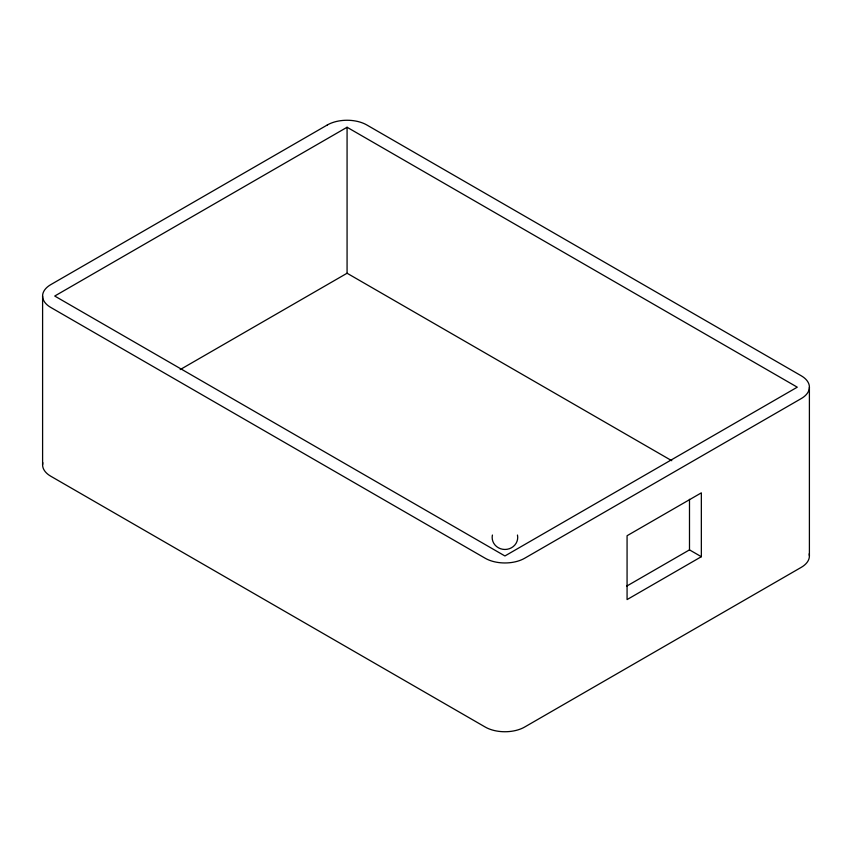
<?xml version="1.0" encoding="UTF-8"?>
<svg xmlns="http://www.w3.org/2000/svg" width="852" height="852" viewBox="0 0 852 852"><rect width="100%" height="100%" fill="white"/><g stroke="black" fill="none" stroke-linecap="round" stroke-linejoin="round"><path stroke-width="1.28" d="M347.073 127.257L54.73 296.038L504.927 555.962L797.27 387.181L347.073 127.257L347.073 273.236L671.77 460.698M180.187 369.587L347.073 273.236M626.646 586.155L689.492 549.87L701.345 556.707L701.345 492.85L627.072 535.727L627.072 599.584L701.345 556.707M809.4 387.181L809.4 555.962M689.492 499.304L689.492 549.87M42.6 296.038L42.6 464.819M517.462 535.035A12.791 12.045 0 0 1 504.927 549.465A12.791 12.045 0 0 1 492.403 535.035M42.834 462.711A27.935 16.124 0 0 0 50.779 476.225L485.182 727.022A27.935 16.124 0 0 0 524.683 727.022L801.221 567.368A27.935 16.124 0 0 0 809.166 553.853M327.317 124.978L50.779 284.632A27.935 16.124 0 0 0 50.779 307.444L485.182 558.241A27.935 16.124 0 0 0 524.683 558.241L801.221 398.587A27.935 16.124 0 0 0 801.221 375.775L366.818 124.978A27.935 16.124 0 0 0 327.317 124.978"/></g></svg>
